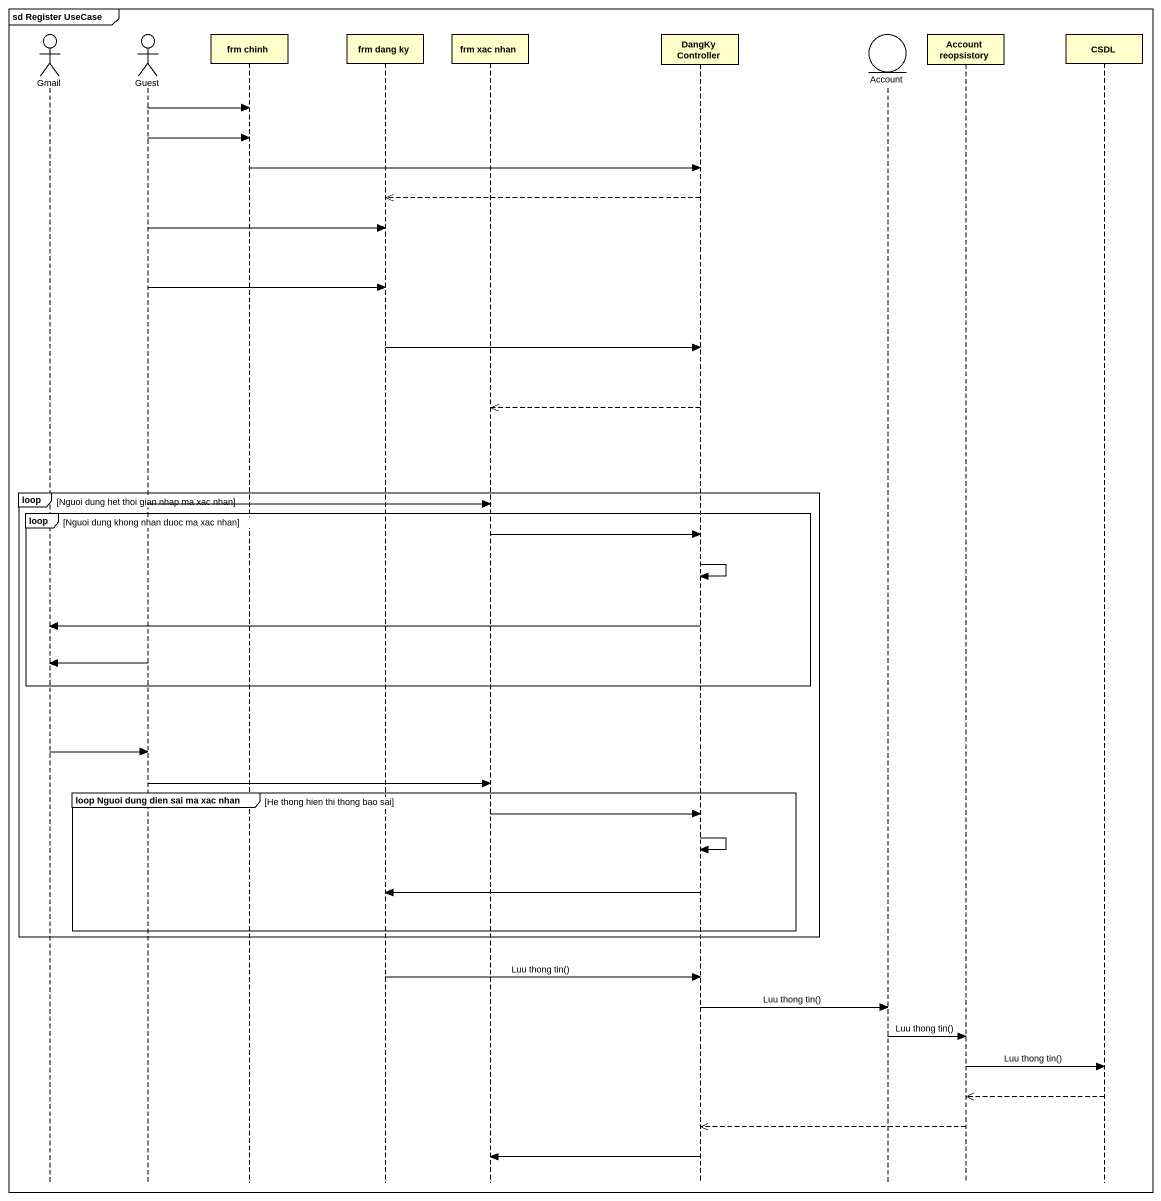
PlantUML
@startuml
mainframe sd Register UseCase
hide footbox
actor Gmail
actor Guest
participant "frm chinh" as frm_chinh
participant "frm dang ky" as frm_dang_ky
participant "frm xac nhan" as frm_xac_nhan
participant "DangKy Controller" as DangKy_Controller
entity Account
participant "Account reopsistory" as Account_reopsistory
participant CSDL

Guest -> frm_chinh
Guest -> frm_chinh
frm_chinh -> DangKy_Controller
DangKy_Controller -->> frm_dang_ky
Guest -> frm_dang_ky
Guest -> frm_dang_ky
frm_dang_ky -> DangKy_Controller
DangKy_Controller -->> frm_xac_nhan
loop Nguoi dung het thoi gian nhap ma xac nhan
  Guest -> frm_xac_nhan
  loop Nguoi dung khong nhan duoc ma xac nhan
    frm_xac_nhan -> DangKy_Controller
    DangKy_Controller -> DangKy_Controller
    DangKy_Controller -> Gmail
    Guest -> Gmail
  end
  Gmail -> Guest
  Guest -> frm_xac_nhan
  group loop Nguoi dung dien sai ma xac nhan [He thong hien thi thong bao sai]
    frm_xac_nhan -> DangKy_Controller
    DangKy_Controller -> DangKy_Controller
    DangKy_Controller -> frm_dang_ky
  end
end
frm_dang_ky -> DangKy_Controller : Luu thong tin()
DangKy_Controller -> Account : Luu thong tin()
Account -> Account_reopsistory : Luu thong tin()
Account_reopsistory -> CSDL : Luu thong tin()
CSDL -->> Account_reopsistory
Account_reopsistory -->> DangKy_Controller
DangKy_Controller -> frm_xac_nhan
@enduml
